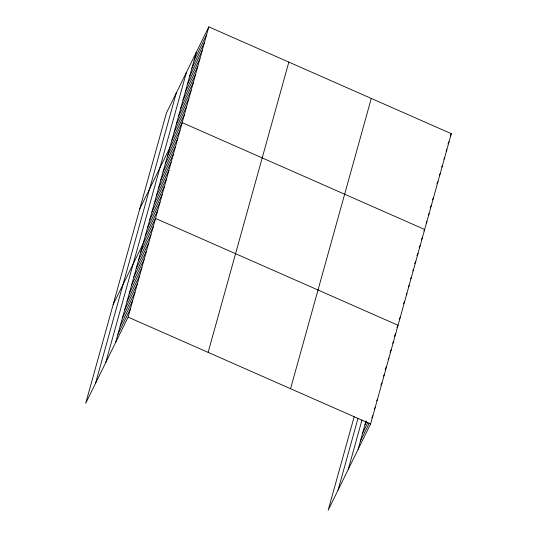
<?xml version="1.0" encoding="UTF-8"?>
<svg xmlns="http://www.w3.org/2000/svg" width="537" height="537" viewBox="0 0 537 537"><rect width="100%" height="100%" fill="white"/><g stroke="black" fill="none" stroke-linecap="round" stroke-linejoin="round"><path stroke-width="0.81" d="M95.566 383.243L176.277 92.968M105.742 362.562L186.453 72.294M115.616 342.492L196.334 52.223M208.812 26.85L166.403 113.038L85.692 403.314L128.101 317.125L208.812 26.85L451.308 133.686L370.597 423.962L328.188 510.15L354.172 416.692M208.128 352.379L288.839 62.104M290.571 388.701L371.282 98.432M338.062 490.08L358.018 418.303M348.238 469.398L361.958 420.055M358.112 449.328L366.012 420.921M194.112 60.204L206.597 34.831M191.89 68.186L204.375 42.812M189.675 76.167L202.154 50.8M187.453 84.148L199.939 58.781M185.231 92.136L197.717 66.763M183.016 100.117L195.495 74.744M180.794 108.098L193.28 82.725M178.573 116.079L191.058 90.713M176.358 124.06L188.836 98.694M174.136 132.048L186.621 106.675M171.914 140.029L184.399 114.656M139.768 208.833L182.177 122.637L424.673 229.48L423.941 230.97M167.477 155.992L179.962 130.625M165.255 163.973L177.74 138.606M163.04 171.961L175.518 146.588M160.818 179.942L173.303 154.569M158.596 187.923L171.081 162.55M156.381 195.904L168.86 170.538M154.159 203.885L166.645 178.519M151.937 211.873L164.423 186.5M149.722 219.855L162.201 194.481M147.5 227.836L159.986 202.462M145.279 235.817L157.764 210.45M113.132 304.62L155.542 218.431L398.038 325.268L396.937 327.503M140.775 252.028L153.26 226.654M138.486 260.25L150.971 234.877M136.203 268.473L148.682 243.107M133.914 276.696L146.4 251.329M131.625 284.925L144.111 259.552M129.343 293.148L141.822 267.775M127.054 301.371L139.539 276.005M124.765 309.594L137.25 284.227M122.476 317.823L134.962 292.45M120.194 326.046L132.679 300.673M117.905 334.269L130.39 308.896M450.207 135.928L451.308 133.686M447.986 143.909L449.086 141.667M446.133 151.145L446.871 149.648M443.918 159.127L444.649 157.636M441.696 167.108L442.428 165.618M439.474 175.089L440.212 173.599M436.89 183.822L437.991 181.58M432.446 199.784L433.554 197.549M430.231 207.765L431.332 205.53M428.378 215.001L429.11 213.511M426.156 222.989L426.895 221.492M421.35 239.697L422.451 237.461M419.135 247.678L420.236 245.443M416.913 255.666L418.014 253.424M414.692 263.647L415.792 261.405M412.839 270.883L413.577 269.393M410.624 278.864L411.355 277.374M408.402 286.845L409.134 285.355M406.18 294.826L406.918 293.336M403.596 303.559L404.697 301.317M399.159 319.522L400.26 317.286M394.286 336.477L395.749 333.49M392.728 343.21L393.467 341.713M390.077 352.178L391.178 349.943M388.157 359.656L388.889 358.166M385.136 369.375L386.606 366.388M383.586 376.108L384.317 374.611M380.928 385.076L382.029 382.841M364.972 424.66L366.442 421.673M376.719 400.777L377.457 399.286M362.683 432.882L367.825 422.438M374.437 409.006L375.168 407.509M360.401 441.105L369.214 423.196M371.779 417.974L372.886 415.739M128.101 317.125L370.597 423.962"/></g></svg>
